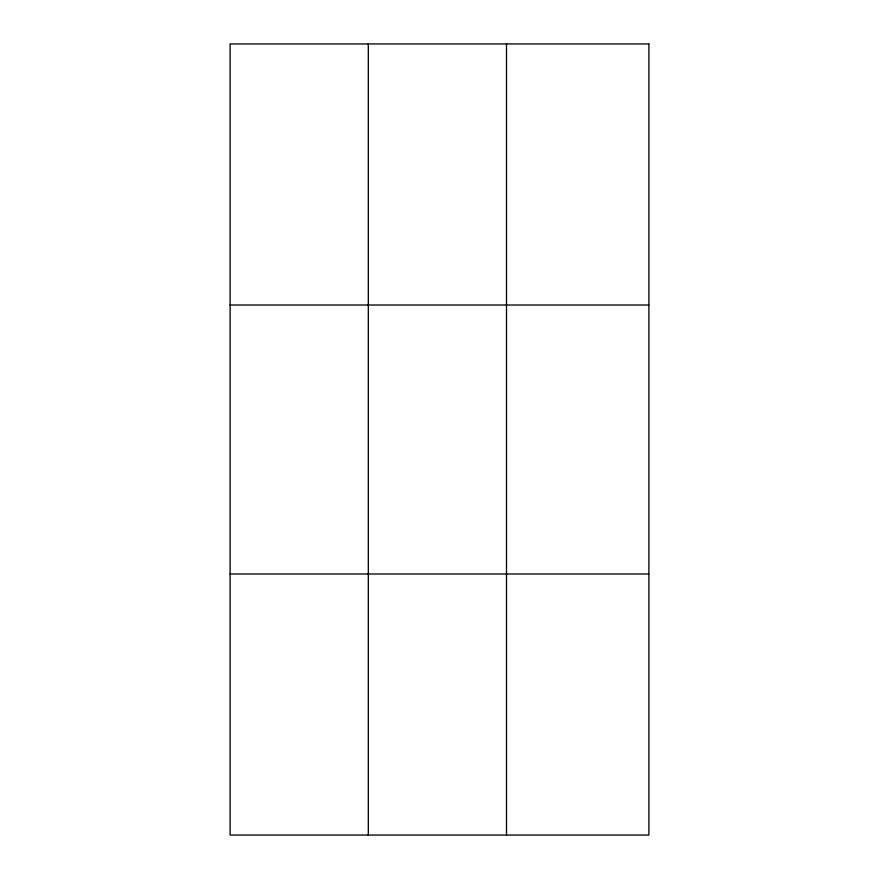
<?xml version="1.0" encoding="UTF-8"?>
<svg xmlns="http://www.w3.org/2000/svg" width="879" height="879" viewBox="0 0 879 879"><rect width="100%" height="100%" fill="white"/><g stroke="black" fill="none" stroke-linecap="round" stroke-linejoin="round"><path stroke-width="1.32" d="M368.312 43.95L368.312 835.05M506.502 43.95L506.502 835.05M230.111 305.013L648.889 305.013M230.111 573.987L648.889 573.987M648.889 43.95L648.889 835.05L230.111 835.05L230.111 43.95L648.889 43.95"/></g></svg>
